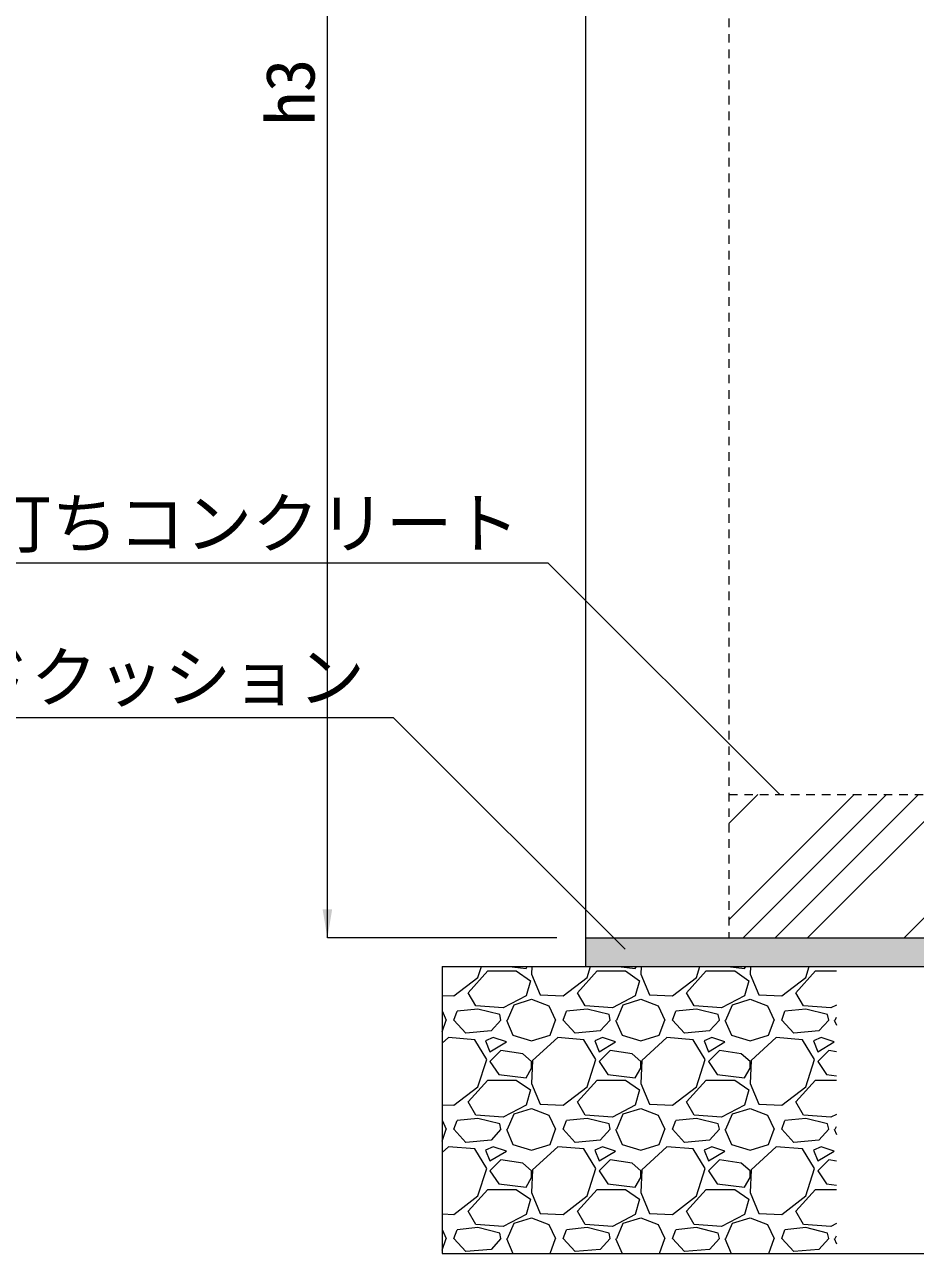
# Model space of a CAD drawing. Units: millimetres at full size, sheet at 1:20; details may follow other scales. Extents: x 77366 to 95666, y -7115 to 5664.
# Drawn here: x 88242 to 88863, y 2776 to 3633 of the extents above; entities that cross this region are included whole.
import ezdxf
from ezdxf.enums import TextEntityAlignment as Align

# ---------------------------------------------------------------- set-up
doc = ezdxf.new("R2010")
doc.units = ezdxf.units.MM
doc.header["$LTSCALE"] = 20
doc.linetypes.add('USER1', pattern=[0.54, 0.3, -0.24])
for name, color, linetype, lineweight in [('ハッチング', 7, 'Continuous', 5), ('基礎', 7, 'Continuous', 5), ('寸法線', 7, 'Continuous', 13), ('引出線', 4, 'Continuous', 13), ('本体', 2, 'Continuous', 20), ('補助線', 8, 'Continuous', 13)]:
    doc.layers.add(name, color=color, linetype=linetype, lineweight=lineweight)
doc.styles.add('ＭＳ ゴシック', font='')
doc.styles.get('ＭＳ ゴシック').set_extended_font_data('MS Gothic')

# ---------------------------------------------------------------- blocks, each defined once
blk = doc.blocks.new('filled_arrow')
at = {"color": 0, "linetype": 'Continuous', "lineweight": -2}
blk.add_solid([(7.5, 1.25), (0, 0), (7.5, -1.25)], dxfattribs=at)

msp = doc.modelspace()

# ---------------------------------------------------------------- hatches: boundary and pattern name
at = {"layer": 'ハッチング', "lineweight": 9}
h = msp.add_hatch(dxfattribs=at)
h.set_pattern_fill('USER', color=256, style=0, pattern_type=2)
h.set_pattern_definition([(45, (9392.26, 179.08), (-67.35192, 67.35192), []), (45, (9414.71, 179.08), (-67.35192, 67.35192), []), (45, (9437.17, 179.08), (-67.35192, 67.35192), []), (45, (9459.62, 179.08), (-67.35192, 67.35192), [])])
h.paths.add_polyline_path([(88733.06, 3095.55), (88733.06, 2995.55), (89183.06, 2995.55), (89183.06, 3095.55)])
at = {"layer": '補助線'}
msp.add_hatch(color=7, dxfattribs=at).paths.add_polyline_path([(89283.06, 2975.55), (89283.06, 2995.55), (88633.06, 2995.55), (88633.06, 2975.55)])

# ---------------------------------------------------------------- linework, layer by layer
at = {"layer": 'ハッチング'}
for p, q in [((88558.08, 2968.04), (88560.48, 2975.55)), ((88579.87, 2975.55), (88591.6, 2974.14)), ((88591.6, 2974.14), (88592.39, 2975.55)), ((88595.66, 2975.55), (88595.41, 2970.33)), ((88634.28, 2968.04), (88636.68, 2975.55)), ((88656.07, 2975.55), (88667.8, 2974.14)), ((88667.8, 2974.14), (88668.59, 2975.55)), ((88671.86, 2975.55), (88671.61, 2970.33)), ((88710.48, 2968.04), (88712.88, 2975.55)), ((88732.27, 2975.55), (88744, 2974.14)), ((88744, 2974.14), (88744.79, 2975.55)), ((88748.06, 2975.55), (88747.81, 2970.33)), ((88786.68, 2968.04), (88789.08, 2975.55)), ((88541.31, 2955.09), (88558.08, 2968.04)), ((88551.22, 2957.37), (88564.93, 2972.61)), ((88564.93, 2972.61), (88584.75, 2972.61)), ((88584.75, 2972.61), (88594.65, 2965.76)), ((88594.65, 2965.76), (88591.6, 2955.09)), ((88595.41, 2970.33), (88601.51, 2955.85)), ((88617.51, 2955.09), (88634.28, 2968.04)), ((88627.42, 2957.37), (88641.13, 2972.61)), ((88641.13, 2972.61), (88660.95, 2972.61)), ((88660.95, 2972.61), (88670.85, 2965.76)), ((88670.85, 2965.76), (88667.8, 2955.09)), ((88671.61, 2970.33), (88677.71, 2955.85)), ((88693.71, 2955.09), (88710.48, 2968.04)), ((88703.62, 2957.37), (88717.33, 2972.61)), ((88717.33, 2972.61), (88737.15, 2972.61)), ((88737.15, 2972.61), (88747.05, 2965.76)), ((88747.05, 2965.76), (88744, 2955.09)), ((88747.81, 2970.33), (88753.91, 2955.85)), ((88769.91, 2955.09), (88786.68, 2968.04)), ((88779.82, 2957.37), (88793.53, 2972.61)), ((88793.53, 2972.61), (88808.06, 2972.61)), ((88556.55, 2948.23), (88551.22, 2957.37)), ((88632.75, 2948.23), (88627.42, 2957.37)), ((88708.95, 2948.23), (88703.62, 2957.37)), ((88785.15, 2948.23), (88779.82, 2957.37)), ((88533.06, 2955.48), (88541.31, 2955.09)), ((88575.6, 2946.71), (88556.55, 2948.23)), ((88591.6, 2955.09), (88575.6, 2946.71)), ((88578.65, 2938.32), (88583.22, 2948.99)), ((88583.22, 2948.99), (88595.41, 2952.8)), ((88595.41, 2952.8), (88607.61, 2948.23)), ((88601.51, 2955.85), (88617.51, 2955.09)), ((88607.61, 2948.23), (88612.18, 2938.32)), ((88651.8, 2946.71), (88632.75, 2948.23)), ((88667.8, 2955.09), (88651.8, 2946.71)), ((88654.85, 2938.32), (88659.42, 2948.99)), ((88659.42, 2948.99), (88671.61, 2952.8)), ((88671.61, 2952.8), (88683.81, 2948.23)), ((88677.71, 2955.85), (88693.71, 2955.09)), ((88683.81, 2948.23), (88688.38, 2938.32)), ((88728, 2946.71), (88708.95, 2948.23)), ((88744, 2955.09), (88728, 2946.71)), ((88731.05, 2938.32), (88735.62, 2948.99)), ((88735.62, 2948.99), (88747.81, 2952.8)), ((88747.81, 2952.8), (88760.01, 2948.23)), ((88753.91, 2955.85), (88769.91, 2955.09)), ((88760.01, 2948.23), (88764.58, 2938.32)), ((88804.2, 2946.71), (88785.15, 2948.23)), ((88808.06, 2948.73), (88804.2, 2946.71)), ((88533.06, 2944.65), (88535.98, 2938.32)), ((88541.31, 2938.32), (88543.6, 2944.42)), ((88558.08, 2945.94), (88543.6, 2944.42)), ((88573.32, 2942.13), (88558.08, 2945.94)), ((88574.08, 2938.32), (88573.32, 2942.13)), ((88617.51, 2938.32), (88619.8, 2944.42)), ((88634.28, 2945.94), (88619.8, 2944.42)), ((88649.52, 2942.13), (88634.28, 2945.94)), ((88650.28, 2938.32), (88649.52, 2942.13)), ((88693.71, 2938.32), (88696, 2944.42)), ((88710.48, 2945.94), (88696, 2944.42)), ((88725.72, 2942.13), (88710.48, 2945.94)), ((88726.48, 2938.32), (88725.72, 2942.13)), ((88769.91, 2938.32), (88772.2, 2944.42)), ((88786.68, 2945.94), (88772.2, 2944.42)), ((88801.92, 2942.13), (88786.68, 2945.94)), ((88802.68, 2938.32), (88801.92, 2942.13)), ((88807.25, 2938.32), (88808.06, 2940.22)), ((88533.06, 2930.15), (88535.98, 2938.32)), ((88549.69, 2929.18), (88541.31, 2938.32)), ((88574.08, 2938.32), (88567.22, 2930.7)), ((88577.89, 2938.32), (88582.46, 2927.66)), ((88608.37, 2927.66), (88612.18, 2938.32)), ((88625.89, 2929.18), (88617.51, 2938.32)), ((88650.28, 2938.32), (88643.42, 2930.7)), ((88654.09, 2938.32), (88658.66, 2927.66)), ((88684.57, 2927.66), (88688.38, 2938.32)), ((88702.09, 2929.18), (88693.71, 2938.32)), ((88726.48, 2938.32), (88719.62, 2930.7)), ((88730.29, 2938.32), (88734.86, 2927.66)), ((88760.77, 2927.66), (88764.58, 2938.32)), ((88778.29, 2929.18), (88769.91, 2938.32)), ((88802.68, 2938.32), (88795.82, 2930.7)), ((88806.49, 2938.32), (88808.06, 2934.65)), ((88537.5, 2926.13), (88533.06, 2922.08)), ((88555.79, 2924.61), (88537.5, 2926.13)), ((88567.22, 2930.7), (88549.69, 2929.18)), ((88564.17, 2910.89), (88555.79, 2924.61)), ((88568.74, 2926.13), (88563.41, 2923.85)), ((88563.41, 2923.85), (88566.46, 2916.23)), ((88566.46, 2916.23), (88577.89, 2923.08)), ((88577.89, 2923.08), (88568.74, 2926.13)), ((88582.46, 2927.66), (88595.41, 2923.85)), ((88595.41, 2923.85), (88608.37, 2927.66)), ((88613.7, 2926.13), (88596.18, 2910.13)), ((88631.99, 2924.61), (88613.7, 2926.13)), ((88643.42, 2930.7), (88625.89, 2929.18)), ((88640.37, 2910.89), (88631.99, 2924.61)), ((88644.94, 2926.13), (88639.61, 2923.85)), ((88639.61, 2923.85), (88642.66, 2916.23)), ((88642.66, 2916.23), (88654.09, 2923.08)), ((88654.09, 2923.08), (88644.94, 2926.13)), ((88658.66, 2927.66), (88671.61, 2923.85)), ((88671.61, 2923.85), (88684.57, 2927.66)), ((88689.9, 2926.13), (88672.38, 2910.13)), ((88708.19, 2924.61), (88689.9, 2926.13)), ((88719.62, 2930.7), (88702.09, 2929.18)), ((88716.57, 2910.89), (88708.19, 2924.61)), ((88721.14, 2926.13), (88715.81, 2923.85)), ((88715.81, 2923.85), (88718.86, 2916.23)), ((88718.86, 2916.23), (88730.29, 2923.08)), ((88730.29, 2923.08), (88721.14, 2926.13)), ((88734.86, 2927.66), (88747.81, 2923.85)), ((88747.81, 2923.85), (88760.77, 2927.66)), ((88766.1, 2926.13), (88748.58, 2910.13)), ((88784.39, 2924.61), (88766.1, 2926.13)), ((88795.82, 2930.7), (88778.29, 2929.18)), ((88792.77, 2910.89), (88784.39, 2924.61)), ((88797.34, 2926.13), (88792.01, 2923.85)), ((88792.01, 2923.85), (88795.06, 2916.23)), ((88795.06, 2916.23), (88806.49, 2923.08)), ((88806.49, 2923.08), (88797.34, 2926.13)), ((88574.08, 2916.99), (88566.46, 2909.37)), ((88589.32, 2914.7), (88574.08, 2916.99)), ((88595.41, 2909.37), (88589.32, 2914.7)), ((88650.28, 2916.99), (88642.66, 2909.37)), ((88665.52, 2914.7), (88650.28, 2916.99)), ((88671.61, 2909.37), (88665.52, 2914.7)), ((88726.48, 2916.99), (88718.86, 2909.37)), ((88741.72, 2914.7), (88726.48, 2916.99)), ((88747.81, 2909.37), (88741.72, 2914.7)), ((88802.68, 2916.99), (88795.06, 2909.37)), ((88808.06, 2916.18), (88802.68, 2916.99)), ((88558.08, 2891.84), (88564.17, 2910.89)), ((88566.46, 2909.37), (88572.55, 2900.22)), ((88596.18, 2910.13), (88595.41, 2894.13)), ((88595.41, 2904.8), (88595.41, 2909.37)), ((88634.28, 2891.84), (88640.37, 2910.89)), ((88642.66, 2909.37), (88648.75, 2900.22)), ((88672.38, 2910.13), (88671.61, 2894.13)), ((88671.61, 2904.8), (88671.61, 2909.37)), ((88710.48, 2891.84), (88716.57, 2910.89)), ((88718.86, 2909.37), (88724.95, 2900.22)), ((88748.58, 2910.13), (88747.81, 2894.13)), ((88747.81, 2904.8), (88747.81, 2909.37)), ((88786.68, 2891.84), (88792.77, 2910.89)), ((88795.06, 2909.37), (88801.15, 2900.22)), ((88572.55, 2900.22), (88591.6, 2897.94)), ((88591.6, 2897.94), (88595.41, 2904.8)), ((88648.75, 2900.22), (88667.8, 2897.94)), ((88667.8, 2897.94), (88671.61, 2904.8)), ((88724.95, 2900.22), (88744, 2897.94)), ((88744, 2897.94), (88747.81, 2904.8)), ((88801.15, 2900.22), (88808.06, 2899.39)), ((88541.31, 2878.89), (88558.08, 2891.84)), ((88551.22, 2881.17), (88564.93, 2896.41)), ((88564.93, 2896.41), (88584.75, 2896.41)), ((88584.75, 2896.41), (88594.65, 2889.56)), ((88594.65, 2889.56), (88591.6, 2878.89)), ((88595.41, 2894.13), (88601.51, 2879.65)), ((88617.51, 2878.89), (88634.28, 2891.84)), ((88627.42, 2881.17), (88641.13, 2896.41)), ((88641.13, 2896.41), (88660.95, 2896.41)), ((88660.95, 2896.41), (88670.85, 2889.56)), ((88670.85, 2889.56), (88667.8, 2878.89)), ((88671.61, 2894.13), (88677.71, 2879.65)), ((88693.71, 2878.89), (88710.48, 2891.84)), ((88703.62, 2881.17), (88717.33, 2896.41)), ((88717.33, 2896.41), (88737.15, 2896.41)), ((88737.15, 2896.41), (88747.05, 2889.56)), ((88747.05, 2889.56), (88744, 2878.89)), ((88747.81, 2894.13), (88753.91, 2879.65)), ((88769.91, 2878.89), (88786.68, 2891.84)), ((88779.82, 2881.17), (88793.53, 2896.41)), ((88793.53, 2896.41), (88808.06, 2896.41)), ((88556.55, 2872.03), (88551.22, 2881.17)), ((88601.51, 2879.65), (88617.51, 2878.89)), ((88632.75, 2872.03), (88627.42, 2881.17)), ((88677.71, 2879.65), (88693.71, 2878.89)), ((88708.95, 2872.03), (88703.62, 2881.17)), ((88753.91, 2879.65), (88769.91, 2878.89)), ((88785.15, 2872.03), (88779.82, 2881.17)), ((88533.06, 2879.28), (88541.31, 2878.89)), ((88575.6, 2870.51), (88556.55, 2872.03)), ((88591.6, 2878.89), (88575.6, 2870.51)), ((88578.65, 2862.12), (88583.22, 2872.79)), ((88583.22, 2872.79), (88595.41, 2876.6)), ((88595.41, 2876.6), (88607.61, 2872.03)), ((88607.61, 2872.03), (88612.18, 2862.12)), ((88651.8, 2870.51), (88632.75, 2872.03)), ((88667.8, 2878.89), (88651.8, 2870.51)), ((88654.85, 2862.12), (88659.42, 2872.79)), ((88659.42, 2872.79), (88671.61, 2876.6)), ((88671.61, 2876.6), (88683.81, 2872.03)), ((88683.81, 2872.03), (88688.38, 2862.12)), ((88728, 2870.51), (88708.95, 2872.03)), ((88744, 2878.89), (88728, 2870.51)), ((88731.05, 2862.12), (88735.62, 2872.79)), ((88735.62, 2872.79), (88747.81, 2876.6)), ((88747.81, 2876.6), (88760.01, 2872.03)), ((88760.01, 2872.03), (88764.58, 2862.12)), ((88804.2, 2870.51), (88785.15, 2872.03)), ((88808.06, 2872.53), (88804.2, 2870.51)), ((88533.06, 2868.45), (88535.98, 2862.12)), ((88541.31, 2862.12), (88543.6, 2868.22)), ((88558.08, 2869.74), (88543.6, 2868.22)), ((88573.32, 2865.93), (88558.08, 2869.74)), ((88574.08, 2862.12), (88573.32, 2865.93)), ((88617.51, 2862.12), (88619.8, 2868.22)), ((88634.28, 2869.74), (88619.8, 2868.22)), ((88649.52, 2865.93), (88634.28, 2869.74)), ((88650.28, 2862.12), (88649.52, 2865.93)), ((88693.71, 2862.12), (88696, 2868.22)), ((88710.48, 2869.74), (88696, 2868.22)), ((88725.72, 2865.93), (88710.48, 2869.74)), ((88726.48, 2862.12), (88725.72, 2865.93)), ((88769.91, 2862.12), (88772.2, 2868.22)), ((88786.68, 2869.74), (88772.2, 2868.22)), ((88801.92, 2865.93), (88786.68, 2869.74)), ((88802.68, 2862.12), (88801.92, 2865.93)), ((88807.25, 2862.12), (88808.06, 2864.02)), ((88533.06, 2853.95), (88535.98, 2862.12)), ((88549.69, 2852.98), (88541.31, 2862.12)), ((88567.22, 2854.5), (88549.69, 2852.98)), ((88574.08, 2862.12), (88567.22, 2854.5)), ((88577.89, 2862.12), (88582.46, 2851.46)), ((88608.37, 2851.46), (88612.18, 2862.12)), ((88625.89, 2852.98), (88617.51, 2862.12)), ((88643.42, 2854.5), (88625.89, 2852.98)), ((88650.28, 2862.12), (88643.42, 2854.5)), ((88654.09, 2862.12), (88658.66, 2851.46)), ((88684.57, 2851.46), (88688.38, 2862.12)), ((88702.09, 2852.98), (88693.71, 2862.12)), ((88719.62, 2854.5), (88702.09, 2852.98)), ((88726.48, 2862.12), (88719.62, 2854.5)), ((88730.29, 2862.12), (88734.86, 2851.46)), ((88760.77, 2851.46), (88764.58, 2862.12)), ((88778.29, 2852.98), (88769.91, 2862.12)), ((88795.82, 2854.5), (88778.29, 2852.98)), ((88802.68, 2862.12), (88795.82, 2854.5)), ((88806.49, 2862.12), (88808.06, 2858.45)), ((88537.5, 2849.93), (88533.06, 2845.88)), ((88555.79, 2848.41), (88537.5, 2849.93)), ((88564.17, 2834.69), (88555.79, 2848.41)), ((88568.74, 2849.93), (88563.41, 2847.65)), ((88563.41, 2847.65), (88566.46, 2840.03)), ((88566.46, 2840.03), (88577.89, 2846.88)), ((88577.89, 2846.88), (88568.74, 2849.93)), ((88582.46, 2851.46), (88595.41, 2847.65)), ((88595.41, 2847.65), (88608.37, 2851.46)), ((88613.7, 2849.93), (88596.18, 2833.93)), ((88631.99, 2848.41), (88613.7, 2849.93)), ((88640.37, 2834.69), (88631.99, 2848.41)), ((88644.94, 2849.93), (88639.61, 2847.65)), ((88639.61, 2847.65), (88642.66, 2840.03)), ((88642.66, 2840.03), (88654.09, 2846.88)), ((88654.09, 2846.88), (88644.94, 2849.93)), ((88658.66, 2851.46), (88671.61, 2847.65)), ((88671.61, 2847.65), (88684.57, 2851.46)), ((88689.9, 2849.93), (88672.38, 2833.93)), ((88708.19, 2848.41), (88689.9, 2849.93)), ((88716.57, 2834.69), (88708.19, 2848.41)), ((88721.14, 2849.93), (88715.81, 2847.65)), ((88715.81, 2847.65), (88718.86, 2840.03)), ((88718.86, 2840.03), (88730.29, 2846.88)), ((88730.29, 2846.88), (88721.14, 2849.93)), ((88734.86, 2851.46), (88747.81, 2847.65)), ((88747.81, 2847.65), (88760.77, 2851.46)), ((88766.1, 2849.93), (88748.58, 2833.93)), ((88784.39, 2848.41), (88766.1, 2849.93)), ((88792.77, 2834.69), (88784.39, 2848.41)), ((88797.34, 2849.93), (88792.01, 2847.65)), ((88792.01, 2847.65), (88795.06, 2840.03)), ((88795.06, 2840.03), (88806.49, 2846.88)), ((88806.49, 2846.88), (88797.34, 2849.93)), ((88574.08, 2840.79), (88566.46, 2833.17)), ((88589.32, 2838.5), (88574.08, 2840.79)), ((88595.41, 2833.17), (88589.32, 2838.5)), ((88650.28, 2840.79), (88642.66, 2833.17)), ((88665.52, 2838.5), (88650.28, 2840.79)), ((88671.61, 2833.17), (88665.52, 2838.5)), ((88726.48, 2840.79), (88718.86, 2833.17)), ((88741.72, 2838.5), (88726.48, 2840.79)), ((88747.81, 2833.17), (88741.72, 2838.5)), ((88802.68, 2840.79), (88795.06, 2833.17)), ((88808.06, 2839.98), (88802.68, 2840.79)), ((88558.08, 2815.64), (88564.17, 2834.69)), ((88566.46, 2833.17), (88572.55, 2824.02)), ((88591.6, 2821.74), (88595.41, 2828.6)), ((88596.18, 2833.93), (88595.41, 2817.93)), ((88595.41, 2828.6), (88595.41, 2833.17)), ((88634.28, 2815.64), (88640.37, 2834.69)), ((88642.66, 2833.17), (88648.75, 2824.02)), ((88667.8, 2821.74), (88671.61, 2828.6)), ((88672.38, 2833.93), (88671.61, 2817.93)), ((88671.61, 2828.6), (88671.61, 2833.17)), ((88710.48, 2815.64), (88716.57, 2834.69)), ((88718.86, 2833.17), (88724.95, 2824.02)), ((88744, 2821.74), (88747.81, 2828.6)), ((88748.58, 2833.93), (88747.81, 2817.93)), ((88747.81, 2828.6), (88747.81, 2833.17)), ((88786.68, 2815.64), (88792.77, 2834.69)), ((88795.06, 2833.17), (88801.15, 2824.02)), ((88551.22, 2804.97), (88564.93, 2820.21)), ((88564.93, 2820.21), (88584.75, 2820.21)), ((88572.55, 2824.02), (88591.6, 2821.74)), ((88584.75, 2820.21), (88594.65, 2813.36)), ((88627.42, 2804.97), (88641.13, 2820.21)), ((88641.13, 2820.21), (88660.95, 2820.21)), ((88648.75, 2824.02), (88667.8, 2821.74)), ((88660.95, 2820.21), (88670.85, 2813.36)), ((88703.62, 2804.97), (88717.33, 2820.21)), ((88717.33, 2820.21), (88737.15, 2820.21)), ((88724.95, 2824.02), (88744, 2821.74)), ((88737.15, 2820.21), (88747.05, 2813.36)), ((88779.82, 2804.97), (88793.53, 2820.21)), ((88793.53, 2820.21), (88808.06, 2820.21)), ((88801.15, 2824.02), (88808.06, 2823.19)), ((88541.31, 2802.69), (88558.08, 2815.64)), ((88594.65, 2813.36), (88591.6, 2802.69)), ((88595.41, 2817.93), (88601.51, 2803.45)), ((88617.51, 2802.69), (88634.28, 2815.64)), ((88670.85, 2813.36), (88667.8, 2802.69)), ((88671.61, 2817.93), (88677.71, 2803.45)), ((88693.71, 2802.69), (88710.48, 2815.64)), ((88747.05, 2813.36), (88744, 2802.69)), ((88747.81, 2817.93), (88753.91, 2803.45)), ((88769.91, 2802.69), (88786.68, 2815.64)), ((88533.06, 2803.08), (88541.31, 2802.69)), ((88556.55, 2795.83), (88551.22, 2804.97)), ((88591.6, 2802.69), (88575.6, 2794.31)), ((88601.51, 2803.45), (88617.51, 2802.69)), ((88632.75, 2795.83), (88627.42, 2804.97)), ((88667.8, 2802.69), (88651.8, 2794.31)), ((88677.71, 2803.45), (88693.71, 2802.69)), ((88708.95, 2795.83), (88703.62, 2804.97)), ((88744, 2802.69), (88728, 2794.31)), ((88753.91, 2803.45), (88769.91, 2802.69)), ((88785.15, 2795.83), (88779.82, 2804.97)), ((88575.6, 2794.31), (88556.55, 2795.83)), ((88578.65, 2785.92), (88583.22, 2796.59)), ((88583.22, 2796.59), (88595.41, 2800.4)), ((88595.41, 2800.4), (88607.61, 2795.83)), ((88607.61, 2795.83), (88612.18, 2785.92)), ((88651.8, 2794.31), (88632.75, 2795.83)), ((88654.85, 2785.92), (88659.42, 2796.59)), ((88659.42, 2796.59), (88671.61, 2800.4)), ((88671.61, 2800.4), (88683.81, 2795.83)), ((88683.81, 2795.83), (88688.38, 2785.92)), ((88728, 2794.31), (88708.95, 2795.83)), ((88731.05, 2785.92), (88735.62, 2796.59)), ((88735.62, 2796.59), (88747.81, 2800.4)), ((88747.81, 2800.4), (88760.01, 2795.83)), ((88760.01, 2795.83), (88764.58, 2785.92)), ((88804.2, 2794.31), (88785.15, 2795.83)), ((88808.06, 2796.33), (88804.2, 2794.31)), ((88533.06, 2792.25), (88535.98, 2785.92)), ((88533.06, 2777.75), (88535.98, 2785.92)), ((88541.31, 2785.92), (88543.6, 2792.02)), ((88549.69, 2776.78), (88541.31, 2785.92)), ((88558.08, 2793.54), (88543.6, 2792.02)), ((88573.32, 2789.73), (88558.08, 2793.54)), ((88574.08, 2785.92), (88567.22, 2778.3)), ((88574.08, 2785.92), (88573.32, 2789.73)), ((88577.89, 2785.92), (88582.34, 2775.55)), ((88608.47, 2775.55), (88612.18, 2785.92)), ((88617.51, 2785.92), (88619.8, 2792.02)), ((88625.89, 2776.78), (88617.51, 2785.92)), ((88634.28, 2793.54), (88619.8, 2792.02)), ((88649.52, 2789.73), (88634.28, 2793.54)), ((88650.28, 2785.92), (88643.42, 2778.3)), ((88650.28, 2785.92), (88649.52, 2789.73)), ((88654.09, 2785.92), (88658.54, 2775.55)), ((88684.67, 2775.55), (88688.38, 2785.92)), ((88693.71, 2785.92), (88696, 2792.02)), ((88702.09, 2776.78), (88693.71, 2785.92)), ((88710.48, 2793.54), (88696, 2792.02)), ((88725.72, 2789.73), (88710.48, 2793.54)), ((88726.48, 2785.92), (88719.62, 2778.3)), ((88726.48, 2785.92), (88725.72, 2789.73)), ((88730.29, 2785.92), (88734.74, 2775.55)), ((88760.87, 2775.55), (88764.58, 2785.92)), ((88769.91, 2785.92), (88772.2, 2792.02)), ((88778.29, 2776.78), (88769.91, 2785.92)), ((88786.68, 2793.54), (88772.2, 2792.02)), ((88801.92, 2789.73), (88786.68, 2793.54)), ((88802.68, 2785.92), (88795.82, 2778.3)), ((88802.68, 2785.92), (88801.92, 2789.73)), ((88806.49, 2785.92), (88808.06, 2782.25)), ((88807.25, 2785.92), (88808.06, 2787.82)), ((88567.22, 2778.3), (88549.69, 2776.78)), ((88643.42, 2778.3), (88625.89, 2776.78)), ((88719.62, 2778.3), (88702.09, 2776.78)), ((88795.82, 2778.3), (88778.29, 2776.78))]:
    msp.add_line(p, q, dxfattribs=at)
at = {"layer": '基礎', "color": 3, "lineweight": 13}
msp.add_line((88633.06, 2995.55), (88633.06, 2975.55), dxfattribs=at)
at = {"layer": '基礎', "color": 3, "lineweight": 20}
for p, q in [((88533.06, 2975.55), (89383.06, 2975.55)), ((88533.06, 2975.55), (88533.06, 2775.55)), ((88533.06, 2775.55), (89383.06, 2775.55))]:
    msp.add_line(p, q, dxfattribs=at)
at = {"layer": '寸法線'}
for p, q in [((88453.06, 2995.55), (88453.06, 4175.55)), ((88613.06, 2995.55), (88453.06, 2995.55))]:
    msp.add_line(p, q, dxfattribs=at)
at = {"layer": '引出線'}
for points in [[(88768.55, 3095.55), (88607.09, 3257.01), (88128.23, 3257.01)], [(88660.66, 2987.65), (88499.2, 3149.11), (88110.98, 3149.11)]]:
    msp.add_lwpolyline(points, dxfattribs=at)
at = {"layer": '本体'}
for p, q in [((88633.06, 4025.55), (88633.06, 2995.55)), ((88633.06, 2995.55), (89283.06, 2995.55))]:
    msp.add_line(p, q, dxfattribs=at)
at = {"layer": '本体', "linetype": 'USER1', "lineweight": 9}
for p, q in [((88733.06, 4025.55), (88733.06, 2995.55)), ((88733.06, 3095.55), (89183.06, 3095.55))]:
    msp.add_line(p, q, dxfattribs=at)

# ---------------------------------------------------------------- block references
at = {"layer": '寸法線', "xscale": 2.67, "yscale": 2.67, "rotation": 90}
msp.add_blockref('filled_arrow', (88453.06, 2995.55), dxfattribs=at)
at = {"layer": '引出線', "xscale": 0.133, "yscale": 0.133, "rotation": 135}
for p in [(88768.55, 3095.55), (88660.66, 2987.65)]:
    msp.add_blockref('filled_arrow', p, dxfattribs=at)

# ---------------------------------------------------------------- texts
at = {"layer": '寸法線', "style": 'ＭＳ ゴシック'}
msp.add_text('h3', height=34.18, rotation=90, dxfattribs=at).set_placement((88427.06, 3585.55), align=Align.MIDDLE_CENTER)
at = {"layer": '引出線', "style": 'ＭＳ ゴシック'}
for s, p in [('現場打ちコンクリート', (88587.09, 3301.85)), ('サンドクッション', (88479.2, 3194.51))]:
    msp.add_text(s, height=34.18, dxfattribs=at).set_placement(p, align=Align.TOP_RIGHT)

doc.saveas('drawing.dxf')
